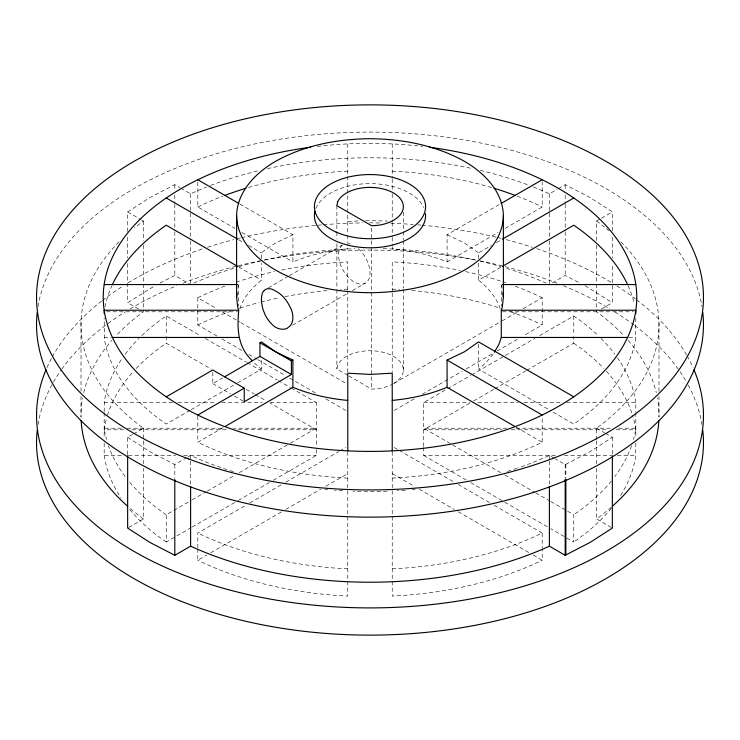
<?xml version="1.0" encoding="UTF-8"?>
<svg xmlns="http://www.w3.org/2000/svg" width="740" height="740" viewBox="0 0 740 740"><rect width="100%" height="100%" fill="white"/><g stroke="black" fill="none" stroke-linecap="round" stroke-linejoin="round"><path stroke-width="0.56" stroke-dasharray="3.7 2.78" d="M104.174 411.616L104.414 400.886A266.77 154.013 0 0 1 122.488 357.929M635.827 318.172L635.586 339.114A266.77 154.013 0 0 1 573.759 424.029L549.959 410.302M635.827 442.964L635.586 457.098A266.77 154.013 0 0 1 619.547 497.049M347.818 375.346L336.876 369.029L337.57 365.514A33.346 19.249 0 0 1 386.243 353.184A33.346 19.249 0 0 1 393.652 383.57M237.762 287.342L238.4 285.492M239.769 308.746C243.654 297.212 252.081 287.675 261.433 280.118L261.433 263.098M493.229 354.09L485.514 363.127L478.567 369.121L548.969 409.738M261.433 258.565L261.433 252.895L264.18 250.518L275.687 242.942L292.92 234.71L292.92 261.942C310.356 254.708 329.004 250.601 347.772 248.825L347.772 244.256M127.65 231.454L127.65 211.927L149.933 197.562L174.141 184.982L174.806 184.704L179.746 187.553M138.51 308.95L127.65 302.688L154.975 285.696M605.44 433.325L612.35 437.312L590.067 451.678L565.86 464.267L565.193 464.544L555.324 458.846M141.47 219.91L143.449 221.047L141.645 222.361A288.998 166.852 0 0 0 134.43 227.966M596.551 439.68L596.551 428.192L598.355 426.888A288.998 166.852 0 0 0 619.519 240.445M611.37 527.5L596.551 518.953L598.355 517.639A288.998 166.852 0 0 0 611.545 506.983M268.296 287.832L288.258 276.298M289.257 275.724L342.167 245.181M392.228 246.54L392.228 248.825C410.996 250.601 429.644 254.708 447.08 261.942L447.08 234.71L500.138 204.055M292.522 325.184L347.43 293.484M352.416 290.598L365.394 283.106M212.806 372.266L212.806 383.616L222.629 377.937M127.65 454.545L127.65 437.312L132.58 434.463M133.57 433.899L143.449 428.192L141.645 426.888A288.998 166.852 0 0 1 120.481 240.445M533.438 187.017A288.998 166.852 0 0 1 547.128 192.788L549.395 193.825L557.294 189.264M558.284 188.691L565.193 184.704L565.86 184.982L590.067 197.562L611.869 211.538L612.35 211.927L612.35 231.454M447.08 261.942L498.14 232.434M505.143 228.392L542.189 206.987L542.189 182.031M190.051 410.312L166.241 424.029A266.77 154.013 0 0 1 104.414 339.114L104.174 318.172M191.04 409.738L236.661 383.44M237.651 382.867L261.451 369.14L261.451 358.928M478.567 258.565L478.567 252.895L491.462 245.458M496.42 242.6L501.378 239.742M197.811 416.167L197.811 442.261L223.832 427.211M500.231 308.746C496.346 297.212 487.919 287.675 478.567 280.118L501.378 266.964M127.65 437.312L149.933 451.678L174.806 464.544L186.656 457.699M187.646 457.135L190.606 455.424L192.872 456.46A288.998 166.852 0 0 0 228.133 469.983M596.551 240.574L596.551 221.047L600.501 218.772M601.49 218.198L612.35 211.927M128.631 527.5L143.449 518.953L143.449 468.401M552.355 282.865L565.193 275.456L579.984 283.078M191.262 527.583L166.241 542.013L166.241 514.79L191.262 500.36M192.261 499.777L206.266 491.702M207.265 491.129L235.283 474.96M239.288 472.657L289.312 443.796M290.321 443.223L316.332 428.21L233.313 428.21M394.226 383.237L501.202 321.428M502.201 320.846L518.194 311.605M523.189 308.719L542.189 297.739L542.189 324.971L523.189 335.942M192.261 527.01L237.29 501.036M238.289 500.462L269.305 482.563M273.31 480.26L316.332 455.442L316.332 447.496M394.226 410.46L414.224 398.906M422.226 394.291L462.213 371.184M466.209 368.871L493.201 353.276M497.197 350.964L518.194 338.837M197.811 547.766L197.811 533.013L245.8 505.291M249.796 502.978L281.792 484.487M285.788 482.175L338.772 451.567M339.771 450.984L345.774 447.515M423.668 446.368L423.668 402.542L446.683 389.268M447.682 388.694L470.696 375.421M471.695 374.838L534.733 338.476M539.738 335.59L573.759 315.971A266.77 154.013 0 0 1 598.179 335.59M601.49 308.95L612.35 302.688L612.35 263.625M197.811 548.895L197.811 560.245L206.812 555.046M210.808 552.734L281.792 511.719M285.788 509.407L320.781 489.186M325.776 486.3L347.772 473.591M469.697 403.217L423.668 429.774L502.072 429.774M473.702 400.914L493.71 389.37M494.709 388.787L525.724 370.897M526.732 370.324L573.759 343.193L573.759 336.386M160.016 283.078L174.806 275.456L189.616 284.012M180.727 188.117L190.606 193.825L192.872 192.788A288.998 166.852 0 0 1 206.562 187.017M554.334 458.273L549.395 455.424L547.128 456.46A288.998 166.852 0 0 1 518.148 467.884M347.772 221.602L360.204 220.761M348.808 375.92L371.684 389.12L377.77 388.722A33.346 19.249 0 0 0 392.774 384.06M347.772 171.153L344.896 171.292A266.77 154.013 0 0 0 246.901 187.988M347.772 289.137L344.896 289.275A266.77 154.013 0 0 0 340.446 289.534M392.228 478.096L395.105 477.957A266.77 154.013 0 0 0 542.189 442.261L542.189 416.167M392.228 568.847L395.105 568.709A266.77 154.013 0 0 0 542.189 533.013L542.189 547.766M365.643 220.548L387.409 221.047M106.477 311.79L237.568 311.79M502.432 311.79L633.523 311.79M104.174 337.459L111.074 337.459M628.926 337.459L635.827 337.459M104.174 402.542L173.354 402.542M177.97 402.542L216.015 402.542M221.787 402.542L262.136 402.542M270.211 402.542L316.332 402.542L316.332 446.368M423.668 402.542L469.789 402.542M477.864 402.542L518.213 402.542M523.985 402.542L562.03 402.542M566.646 402.542L635.827 402.542L635.827 411.616M121.471 428.21L104.174 428.21L104.414 429.875A266.77 154.013 0 0 0 106.523 439.468M127.234 428.21L224.09 428.21M506.687 428.21L423.668 428.21L451.687 444.37M515.909 428.21L612.766 428.21M618.529 428.21L635.827 428.21L635.586 429.875A266.77 154.013 0 0 1 633.477 439.468M123.774 429.774L104.174 429.774L104.414 428.108A266.77 154.013 0 0 1 106.523 418.507M131.85 429.774L228.706 429.774M237.929 429.774L316.332 429.774L270.304 403.217M511.294 429.774L608.151 429.774M616.226 429.774L635.827 429.774L635.586 428.108A266.77 154.013 0 0 0 632.552 415.334M104.174 442.964L104.174 455.442L122.627 455.442M128.39 455.442L175.667 455.442M183.733 455.442L316.332 455.442M423.668 447.496L423.668 455.442L556.267 455.442M564.333 455.442L611.61 455.442M617.373 455.442L635.827 455.442M392.228 171.153L395.105 171.292A266.77 154.013 0 0 1 493.099 187.988M392.228 289.137L395.105 289.275A266.77 154.013 0 0 1 399.554 289.534M347.772 478.096L344.896 477.957A266.77 154.013 0 0 1 197.811 442.261M347.772 568.847L344.896 568.709A266.77 154.013 0 0 1 197.811 533.013M447.08 234.71L464.313 242.942L478.567 252.895M585.026 285.696L612.35 302.688M596.551 428.192L604.451 432.752M238.622 239.742L243.58 242.6M248.538 245.458L261.433 252.895M238.622 266.964L261.433 280.118M127.65 211.927L140.48 219.336M452.686 444.953L500.712 472.657M504.717 474.96L534.733 492.276M535.732 492.859L549.737 500.934M550.745 501.516L573.759 514.79L573.759 542.013L550.745 528.739M423.668 455.442L466.69 480.26M470.696 482.563L503.718 501.609M504.717 502.192L549.737 528.166M141.821 335.59A266.77 154.013 0 0 1 166.241 315.971L200.263 335.59M205.267 338.476L246.291 362.138M247.289 362.72L277.306 380.036M278.305 380.61L290.321 387.538M291.32 388.111L316.332 402.542M166.241 336.386L166.241 343.193L211.27 369.168M246.291 389.37L254.292 393.985M255.3 394.559L266.298 400.914M212.806 383.616L230.492 393.819M234.423 396.094L243.266 401.2M239.862 204.055L292.92 234.71M197.811 182.031L197.811 206.987L234.858 228.392M241.86 232.434L292.92 261.942M516.159 427.221L542.189 442.261M216.811 335.942L197.811 324.971L197.811 297.739L216.811 308.719M221.806 311.605L239.797 322.002M240.805 322.585L347.772 384.393M221.806 338.837L242.803 350.964M248.797 354.432L256.798 359.048M257.798 359.631L285.788 375.8M289.784 378.112L317.775 394.291M325.776 398.906L347.772 411.616M394.226 447.515L398.231 449.828M399.23 450.41L454.212 482.175M458.208 484.487L490.204 502.978M494.2 505.291L542.189 533.013M392.228 473.591L414.224 486.3M419.219 489.186L454.212 509.407M458.208 511.719L529.192 552.734M533.188 555.046L542.189 560.245L542.189 548.895M596.551 221.047L598.355 222.361A288.998 166.852 0 0 1 605.57 227.966M143.449 518.953L141.645 517.639A288.998 166.852 0 0 1 128.455 506.983M254.486 363.127L261.451 369.14M501.6 285.492L502.238 287.342M635.827 402.542L635.586 400.886A266.77 154.013 0 0 0 617.512 357.929M104.174 455.442L104.414 457.098A266.77 154.013 0 0 0 120.953 497.798M658.979 322.871L658.979 391.802M658.979 396.4L658.979 417.129A288.998 166.852 0 0 0 657.416 397.935M635.827 412.754L635.827 438.422M612.35 237.198L612.35 257.881M612.35 437.312L612.35 454.545M596.551 245.171L596.551 311.808L598.355 313.113A288.998 166.852 0 0 1 623.977 335.766M596.551 440.837L596.551 463.804M596.551 468.401L596.551 518.953M573.759 315.971L573.759 335.257M565.86 464.267L565.86 478.049M565.193 184.704L565.193 190.448M565.193 195.036L565.193 203.084M565.193 204.231L565.193 230.658M565.193 231.805L565.193 275.456M565.193 464.544L565.193 478.327M549.395 193.825L549.395 239.779M549.395 240.925L549.395 284.576M549.395 455.424L549.395 460.021M549.395 461.168L549.395 485.292M501.285 284.558L501.285 306.12M478.567 263.098L478.567 280.118M478.567 344.165L478.567 369.121M403.309 212.103L403.309 230.501M403.309 231.657L403.309 239.704M403.309 240.861L403.309 288.026M403.309 289.173L403.309 370.86M392.228 143.921L392.228 178.192M392.228 179.145L392.228 193.038M392.228 194L392.228 221.602M392.228 222.555L392.228 236.347M392.228 237.401L392.228 245.421M392.228 291.949L392.228 261.904L395.105 262.043A266.77 154.013 0 0 1 460.363 270.47M392.228 293.105L392.228 372.331M392.228 451.816L392.228 596.079L395.105 595.941A266.77 154.013 0 0 0 542.189 560.245M371.684 228.068L371.684 239.566M371.684 240.722L371.684 389.12M347.772 143.921L347.772 234.081M347.772 235.117L347.772 243.155M347.772 289.636L347.772 261.904L344.896 262.043A266.77 154.013 0 0 0 279.637 270.47M347.772 290.792L347.772 372.331M347.772 451.816L347.772 596.079L344.896 595.941A266.77 154.013 0 0 1 197.811 560.245M336.876 205.665L336.876 230.972M336.876 232.129L336.876 239.029M336.876 243.627L336.876 288.498M336.876 289.645L336.876 369.029M238.715 284.558L238.715 306.12M190.606 193.825L190.606 239.779M190.606 240.925L190.606 284.576M190.606 455.424L190.606 460.021M190.606 461.168L190.606 485.292M174.806 184.704L174.806 190.448M174.806 195.036L174.806 203.084M174.806 204.231L174.806 230.658M174.806 231.805L174.806 275.456M174.806 464.544L174.806 478.327M166.241 315.971L166.241 335.257M143.449 221.047L143.449 240.574M143.449 245.171L143.449 311.808L141.645 313.113A288.998 166.852 0 0 0 116.023 335.766M143.449 428.192L143.449 439.68M143.449 440.837L143.449 463.804M127.65 237.198L127.65 257.881M127.65 263.625L127.65 302.688M104.174 412.754L104.174 438.422M81.021 322.871L81.021 391.802M81.021 396.4L81.021 417.129A288.998 166.852 0 0 1 82.584 397.935M317.275 146.418A266.77 154.013 0 0 1 344.896 144.06L350.464 143.791A266.77 154.013 0 0 1 389.536 143.791L395.105 144.06A266.77 154.013 0 0 1 422.725 146.418M37.99 306.73A333.453 192.52 0 0 1 370 132.099A333.453 192.52 0 0 1 702.01 306.73M517.112 468.235A288.998 166.852 0 0 1 506.567 471.667M415.205 489.418A288.998 166.852 0 0 1 412.217 489.686M405.224 490.232A288.998 166.852 0 0 1 397.195 490.731M387.14 491.175A288.998 166.852 0 0 1 352.86 491.175M342.805 490.731A288.998 166.852 0 0 1 334.776 490.232M327.783 489.686A288.998 166.852 0 0 1 324.795 489.418M233.433 471.667A288.998 166.852 0 0 1 229.187 470.325M210.576 185.453A288.998 166.852 0 0 1 259.685 170.404M267.371 168.646A288.998 166.852 0 0 1 472.629 168.646M480.316 170.404A288.998 166.852 0 0 1 529.424 185.453M606.439 228.679A288.998 166.852 0 0 1 609.02 230.834M46.972 367.604A333.453 192.52 0 0 1 51.8 357.809M52.327 356.846A333.453 192.52 0 0 1 101.574 301.152M102.481 300.449A333.453 192.52 0 0 1 123.173 285.936M128.122 282.856A333.453 192.52 0 0 1 203.269 248.649M207.616 247.225A333.453 192.52 0 0 1 233.822 239.64M238.234 238.53A333.453 192.52 0 0 1 240.454 237.984M241.564 237.716A333.453 192.52 0 0 1 315.545 225.441M317.839 225.228A333.453 192.52 0 0 1 322.289 224.84M323.399 224.747A333.453 192.52 0 0 1 362.674 222.906M369.436 222.86A333.453 192.52 0 0 1 380.702 222.962M390.822 223.23A333.453 192.52 0 0 1 413.253 224.488M417.712 224.84A333.453 192.52 0 0 1 421.051 225.126M422.161 225.228A333.453 192.52 0 0 1 496.207 237.179M497.326 237.447A333.453 192.52 0 0 1 501.766 238.53M506.179 239.64A333.453 192.52 0 0 1 532.384 247.225M536.731 248.649A333.453 192.52 0 0 1 611.878 282.856M616.827 285.936A333.453 192.52 0 0 1 635.697 299.053M636.613 299.746A333.453 192.52 0 0 1 686.591 354.932M687.136 355.885A333.453 192.52 0 0 1 693.029 367.604M83.675 392.736A288.998 166.852 0 0 1 111.823 340.409M193.834 283.115A288.998 166.852 0 0 1 233.433 268.333M238.798 266.714A288.998 166.852 0 0 1 260.804 260.896M264.18 260.119A288.998 166.852 0 0 1 354.876 248.76M383.107 248.696A288.998 166.852 0 0 1 475.82 260.119M480.316 261.164A288.998 166.852 0 0 1 501.202 266.714M506.567 268.333A288.998 166.852 0 0 1 546.166 283.115M628.177 340.409A288.998 166.852 0 0 1 656.324 392.736M37.99 424.714A333.453 192.52 0 0 1 52.864 383.117M53.41 382.154A333.453 192.52 0 0 1 61.133 370.046M61.762 369.158A333.453 192.52 0 0 1 107.078 324.194M108.012 323.5A333.453 192.52 0 0 1 125.134 311.919M130.138 308.867A333.453 192.52 0 0 1 176.629 285.76M183.002 283.207A333.453 192.52 0 0 1 237.133 266.03M238.234 265.752A333.453 192.52 0 0 1 260.332 260.795M264.744 259.925A333.453 192.52 0 0 1 475.256 259.925M479.668 260.795A333.453 192.52 0 0 1 503.977 266.308M505.078 266.585A333.453 192.52 0 0 1 556.998 283.207M563.371 285.76A333.453 192.52 0 0 1 609.862 308.867M614.866 311.919A333.453 192.52 0 0 1 633.847 324.879M634.772 325.582A333.453 192.52 0 0 1 679.487 370.934M680.106 371.822A333.453 192.52 0 0 1 687.673 384.069M688.2 385.031A333.453 192.52 0 0 1 702.01 424.714M611.379 508.186A266.77 154.013 0 0 1 573.759 542.013M166.241 542.013A266.77 154.013 0 0 1 128.621 508.186M107.448 415.334A266.77 154.013 0 0 1 133.588 371.249M136.234 368.409A266.77 154.013 0 0 1 166.241 343.193M197.811 324.971A266.77 154.013 0 0 1 229.428 311.707M240.019 308.108A266.77 154.013 0 0 1 258.954 302.568M260.989 302.04A266.77 154.013 0 0 1 279.637 297.693M284.909 296.629A266.77 154.013 0 0 1 328.273 290.487M411.727 290.487A266.77 154.013 0 0 1 499.981 308.108M510.572 311.707A266.77 154.013 0 0 1 542.189 324.971M573.759 343.193A266.77 154.013 0 0 1 603.766 368.409M606.412 371.249A266.77 154.013 0 0 1 632.21 414.271M631.507 445.822A266.77 154.013 0 0 1 614.829 476.541M611.379 480.954A266.77 154.013 0 0 1 573.759 514.79M166.241 514.79A266.77 154.013 0 0 1 128.621 480.954M125.171 476.541A266.77 154.013 0 0 1 108.493 445.822M125.171 354.21A266.77 154.013 0 0 1 138.972 338.374M197.811 297.739A266.77 154.013 0 0 1 224.71 286.214M236.134 282.162A266.77 154.013 0 0 1 274.401 271.589M465.599 271.589A266.77 154.013 0 0 1 500.952 281.2M502.895 281.838A266.77 154.013 0 0 1 505.799 282.81M515.29 286.214A266.77 154.013 0 0 1 542.189 297.739M601.028 338.374A266.77 154.013 0 0 1 614.829 354.21M105.006 306.924A266.77 154.013 0 0 1 111.851 285.797M197.811 206.987A266.77 154.013 0 0 1 222.842 196.165M517.158 196.165A266.77 154.013 0 0 1 542.189 206.987M628.149 285.797A266.77 154.013 0 0 1 634.3 303.724M358.345 248.668A22.228 12.839 60 0 1 368.714 279.378A22.228 12.839 60 0 1 346.024 274.531A22.228 12.839 60 0 1 342.241 245.227M348.262 243.608A22.228 12.839 60 0 1 350.214 243.969M315.878 208.43A55.574 32.088 0 0 1 369.094 183.631A55.574 32.088 0 0 1 423.687 207.413"/><path stroke-width="1.11" d="M252.386 360.657C237.596 347.449 237.004 328.764 238.715 310.226L237.762 307.442L236.615 297.397L236.615 215.719C237.05 191.494 255.929 172.679 275.687 161.264C304.334 145.262 337.449 139 370 138.704C402.551 139 435.666 145.262 464.313 161.264C484.071 172.679 502.95 191.494 503.385 215.719L503.385 297.397L502.238 307.442L501.285 310.226L501.285 337.459L498.834 344.553L494.348 352.185M236.615 297.397L237.124 292.929M503.385 215.719C502.95 239.936 484.071 258.75 464.313 270.165C435.666 286.167 402.551 292.43 370 292.726C337.449 292.43 304.334 286.167 275.687 270.165C255.929 258.75 237.05 239.936 236.615 215.719M197.811 415.029L244.246 388.149L212.806 370L166.241 396.807M224.599 376.808L259.962 356.384L259.962 342.768L261.451 341.917L275.687 351.851L292.892 360.065L292.892 387.298L224.84 426.638M501.137 203.472L542.189 179.755M259.962 342.768L291.403 360.926L292.892 360.065M502.368 239.168L573.759 197.987M291.403 360.926L291.403 374.532L244.246 401.764L244.246 388.149M502.368 266.391L573.759 225.21A266.77 154.013 0 0 1 627.677 284.761M127.65 455.701L127.65 528.073L149.933 542.438L174.806 555.296L190.606 546.176L192.872 547.212A288.998 166.852 0 0 0 547.128 547.212L549.395 546.176L565.193 555.296L590.067 542.438L612.35 528.073L612.35 455.701M515.16 426.638L447.08 387.307L447.08 360.075L464.313 351.851L478.567 341.899L573.759 396.807M447.08 387.307C429.644 394.531 410.996 398.638 392.228 400.414M104.174 284.558L237.568 284.558M502.432 284.558L635.827 284.558M238.715 310.226L104.174 310.226L104.174 313.631M501.285 310.226L635.827 310.226L635.827 313.631M112.23 337.459L238.715 337.459M501.285 337.459L627.77 337.459M347.772 400.414C328.995 398.638 310.338 394.531 292.892 387.298M166.241 197.987L237.632 239.168M237.632 266.391L166.241 225.21A266.77 154.013 0 0 0 112.323 284.761M259.962 356.384L291.403 374.532M197.811 179.755L238.863 203.472M447.08 360.075L542.189 415.029M502.876 292.929L503.385 297.397M565.86 479.196L565.86 555.019M565.193 479.474L565.193 555.296M549.395 486.439L549.395 546.176M392.228 450.864L392.228 373.191L370 374.403L347.772 373.191L347.772 450.864M190.606 486.439L190.606 546.176M174.806 479.474L174.806 555.296M310.717 147.232A266.77 154.013 0 0 0 104.414 282.902L103.951 286.112A266.77 154.013 0 0 0 103.951 308.673L104.414 311.892A266.77 154.013 0 0 0 344.896 450.725L350.464 450.993A266.77 154.013 0 0 0 389.536 450.993L395.105 450.725A266.77 154.013 0 0 0 635.586 311.892L636.048 308.673A266.77 154.013 0 0 0 636.048 286.112L635.586 282.902A266.77 154.013 0 0 0 429.283 147.232M702.778 312.317A333.453 192.52 0 0 1 370 517.14A333.453 192.52 0 0 1 37.222 312.317M693.917 369.658A333.453 192.52 0 0 1 370 607.901A333.453 192.52 0 0 1 46.084 369.658M658.85 420.616A288.998 166.852 0 0 1 612.369 506.252M127.632 506.252A288.998 166.852 0 0 1 81.15 420.616M702.778 430.292A333.453 192.52 0 0 1 370 635.124A333.453 192.52 0 0 1 37.222 430.292M224.71 195.453A266.77 154.013 0 0 1 245.911 188.284M494.089 188.284A266.77 154.013 0 0 1 515.29 195.453M425.454 213.62A55.574 32.088 0 0 1 368.178 247.78A55.574 32.088 0 0 1 314.898 211.529M337.57 202.149L336.876 205.665L371.684 225.765L377.77 225.358A33.346 19.249 0 0 0 403.245 205.128A33.346 19.249 0 0 0 372.608 187.442A33.346 19.249 0 0 0 337.57 202.149M264.18 290.617L263.135 291.68A21.876 9.925 68.9 0 0 263.135 309.829L265.299 315.231A22.302 12.007 63.1 0 0 275.687 327.376A22.302 13.69 56.6 0 0 287.527 328.061L290.367 325.554A21.876 14.846 49.2 0 0 290.367 307.396L287.527 302.392A22.302 13.69 56.6 0 0 275.687 291.079A22.302 12.007 63.1 0 0 265.299 289.553L264.18 290.617M188.386 458.856A333.453 192.52 0 0 0 703 307.47A333.453 192.52 0 0 0 218.615 125.856A333.453 192.52 0 0 0 188.386 458.856M336.164 232.092A55.574 32.088 0 0 0 425.102 210.826A55.574 32.088 0 0 0 348.734 176.999A55.574 32.088 0 0 0 336.164 232.092"/></g></svg>
